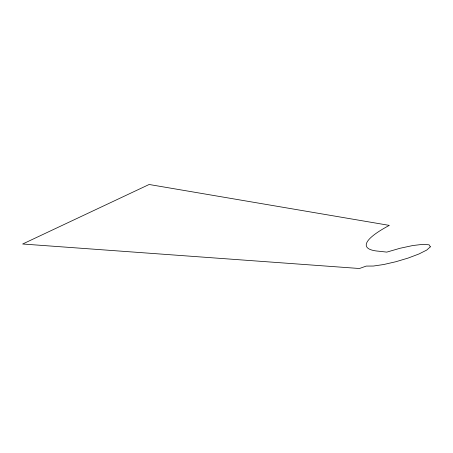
<?xml version="1.0" encoding="UTF-8"?>
<svg xmlns="http://www.w3.org/2000/svg" width="453" height="453" viewBox="0 0 453 453"><rect width="100%" height="100%" fill="white"/><g stroke="black" fill="none" stroke-linecap="round" stroke-linejoin="round"><path stroke-width="0.68" d="M430.35 246.834L426.72 250.067L418.917 253.991L408.136 258.063L395.877 261.726L383.759 264.512L373.391 266.041L366.205 266.087L359.472 268.51L22.65 244.008L149.128 184.49L389.32 225.39A104.173 19.473 -16.6 0 0 378.793 251.217L386.783 252.117L400.033 248.272L412.779 245.537L422.989 244.326L429.11 244.807L430.35 246.834"/></g></svg>
